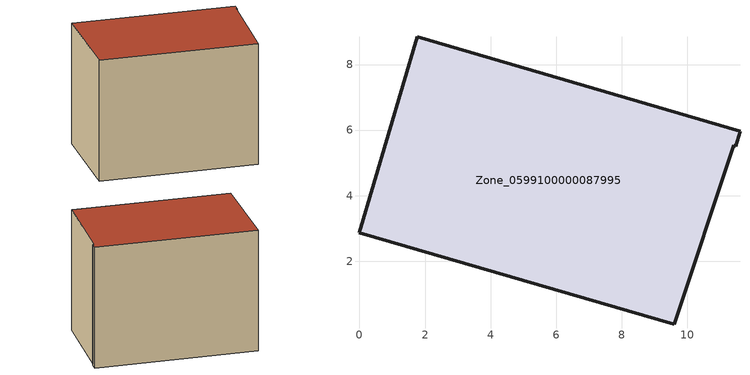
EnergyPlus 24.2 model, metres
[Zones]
Zone_0599100000087995
 floor ground (C_G): 11.43,5.53 9.6,0.07 0,2.87 1.76,8.85 11.61,5.97 11.47,5.51 z0.5
 wall outside (C_F): 11.61,5.97 1.76,8.85 0,2.87 9.6,0.07 11.43,5.53 11.47,5.51 11.61,5.97 z0.5:8.36
 roof outside (C_R): 11.43,5.53 11.47,5.51 11.61,5.97 1.76,8.85 0,2.87 9.6,0.07 z8.36
[BUILDING]
Pand.0599100000087995: North Axis=0; Terrain=City; Loads Convergence Tolerance Value=0.04; Temperature Convergence Tolerance Value=0.4; Solar Distribution=FullExterior; Maximum Number of Warmup Days=25; Minimum Number of Warmup Days=1
[Site:Location]
Rotterdam.The.Hague.AP_ZH_NLD Design_Conditions: Latitude=51.96; Longitude=4.45; Time Zone=1; Elevation=-4.5
[SITE:GROUNDTEMPERATURE:BUILDINGSURFACE]
18, 18, 18, 18, 18, 18, 18, 18, 18, 18, 18, 18
[MATERIAL] Thermal Absorptance=0.9; Solar Absorptance=0.7; Visible Absorptance=0.7
Name | Roughness | Thickness | Conductivity | Density | Specific Heat
G.TI.1965-1974 | MediumSmooth | 0.15 | 0.882353 | 540 | 1210
F.TI.1965-1974 | Rough | 0.3 | 0.697674 | 1920 | 840
R.TI.1965-1974 | MediumRough | 0.2 | 0.232558 | 1500 | 1000
[CONSTRUCTION]
C_G: G.TI.1965-1974
C_F: F.TI.1965-1974
C_R: R.TI.1965-1974
[ZONE]
Zone_0599100000087995: Type=1; Multiplier=1; Ceiling Height=Autocalculate; Volume=Autocalculate; Floor Area=autocalculate; Part of Total Floor Area=Yes
[ZONEINFILTRATION:DESIGNFLOWRATE]
Infil_Zone_0599100000087995: Zone or ZoneList or Space or SpaceList=Zone_0599100000087995; Schedule=AlwaysOn; Design Flow Rate Calculation Method=Flow/Area; Flow Rate per Floor Area=0.003; Constant Term Coefficient=1; Temperature Term Coefficient=0; Velocity Term Coefficient=0; Velocity Squared Term Coefficient=0
[HVACTEMPLATE:ZONE:IDEALLOADSAIRSYSTEM]
Zone_0599100000087995: Maximum Heating Supply Air Temperature=50; Minimum Cooling Supply Air Temperature=13; Maximum Heating Supply Air Humidity Ratio=0.0156; Minimum Cooling Supply Air Humidity Ratio=0.0077; Heating Limit=NoLimit; Cooling Limit=NoLimit; Dehumidification Control Type=ConstantSensibleHeatRatio; Cooling Sensible Heat Ratio=0.7; Dehumidification Setpoint=60; Humidification Control Type=None; Humidification Setpoint=30; Outdoor Air Method=None; Outdoor Air Flow Rate per Person=0.00944; Outdoor Air Flow Rate per Zone Floor Area=0; Outdoor Air Flow Rate per Zone=0; Demand Controlled Ventilation Type=None; Outdoor Air Economizer Type=NoEconomizer; Heat Recovery Type=None; Sensible Heat Recovery Effectiveness=0.7; Latent Heat Recovery Effectiveness=0.65
[ZONECONTROL:THERMOSTAT]
ThermostatControl_Zone_0599100000087995: Zone or ZoneList=Zone_0599100000087995; Control Type Schedule=DualSetpointControlType; Control 1=Thermostat_Zone_0599100000087995; Temperature Difference Between Cutout And Setpoint=0
[THERMOSTATSETPOINT:DUALSETPOINT]
Thermostat_Zone_0599100000087995: Heating Setpoint Temperature Schedule=HeatingSetpoint_Zone_0599100000087995; Cooling Setpoint Temperature Schedule=CoolingSetpoint_Zone_0599100000087995
[SCHEDULE:COMPACT]
HeatingSetpoint_Zone_0599100000087995: Through: 12/31, For: AllDays, Until: 24:00, 21
CoolingSetpoint_Zone_0599100000087995: Through: 12/31, For: AllDays, Until: 24:00, 24
DualSetpointControlType: Through: 12/31, For: AllDays, Until: 24:00, 4
AlwaysOn: Through: 12/31, For: AllDays, Until: 24:00, 1
